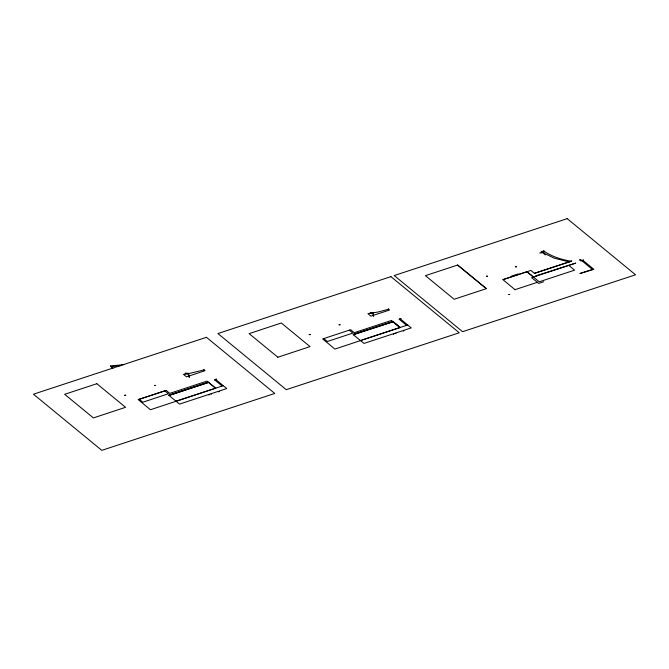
<?xml version="1.0" encoding="UTF-8"?>
<svg xmlns="http://www.w3.org/2000/svg" width="669" height="669" viewBox="0 0 669 669"><rect width="100%" height="100%" fill="white"/><g stroke="black" fill="none" stroke-linecap="round" stroke-linejoin="round"><path stroke-width="1" d="M222.133 386.021L214.766 379.975L215.861 379.616L216.212 378.779M401.015 318.385L400.664 319.222L399.569 319.581M592.734 269.666L581.838 260.718L582.933 260.358L583.284 259.53M457.604 265.058L425.409 275.645L454.142 299.252L486.338 288.665L457.596 265.016L486.33 288.615M571.318 261.219C561.634 259.723 551.992 256.679 543.88 251.042L541.706 251.753L542.91 252.556M511.308 276.205L518.141 273.947M138.257 399.619L166.196 390.395L169.767 393.372L207.022 381.113L215.635 388.296M166.196 390.395L138.232 399.594L150.416 409.746L215.669 388.196L215.585 387.46M502.979 279.65L526.955 271.731L539.222 281.8L574.579 270.167L568.784 265.401M277.852 357.238L310.04 346.609L281.298 323.002L249.119 333.639L277.844 357.196M534.347 273.287L571.602 261.035M571.744 261.153L534.489 273.404L530.918 270.427L502.946 279.625L515.13 289.786M214.724 379.783L215.819 379.423M399.184 319.113L400.279 318.753M215.109 380.251L216.204 379.892M400.121 327.476L392.762 321.429L353.098 334.475L393.104 321.705L400.129 327.517L334.876 349.076L322.692 338.915L350.665 329.717L354.227 332.694L391.482 320.443L400.104 327.626M353.441 334.751L393.104 321.756M582.181 260.994L583.276 260.634M176.006 401.241L223.229 385.662M353.449 334.801L360.466 340.563L361.076 340.362M362.046 339.994L407.689 324.983M543.68 281.733L538.654 283.388L531.638 277.618L575.708 263.126L535.71 275.887L536.045 276.172M592.441 269.423L579.923 273.537L593.829 269.306L582.933 260.358M515.138 289.627L537.358 282.318M388.513 309.237L378.077 312.005L367.925 313.677L370.927 316.144L389.492 310.04L388.463 308.777M185.087 374.155L183.457 374.347L186.467 376.814L205.023 370.71L204.053 369.907L188.432 373.67M124.024 364.588L110.536 365.993L112.944 368.443M545.252 254.922L543.261 252.706L539.699 253.007M544.374 253.3L543.161 251.787L540.962 252.079M120.654 365.684L110.594 366.512M569.152 261.93L554.057 258.109L543.504 252.957M349.277 330.152L352.864 333.087L327.308 341.524L323.721 338.614M164.817 390.83L168.404 393.765L142.848 402.203L139.261 399.284M544.006 253.258L541.99 251.168M533.427 277.033L526.955 271.731M406.593 325.343L399.234 319.297L400.33 318.937L411.226 327.894L403.407 330.461L403.875 330.846L402.972 331.138L402.504 330.762L395.563 333.045L396.031 333.43L394.735 333.313L393.339 333.772L393.807 334.157L392.502 334.048L363.995 343.423L360.466 340.563M215.861 379.616L226.758 388.564L218.947 391.131L219.415 391.516L218.512 391.817L218.044 391.432L211.095 393.715L211.563 394.1L210.275 393.982L208.87 394.451L209.338 394.835L208.042 394.718L179.535 404.101L168.638 395.145L208.302 382.099L215.669 388.196M110.536 365.993L112.099 367.273M370.743 312.515A23.9 19.276 -50.6 0 0 372.817 312.657L373.67 316.529M189.285 377.232L188.357 373.335L189.21 377.199M372.817 312.657L373.285 314.606M543.822 250.566L543.88 251.042M543.161 251.787L543.261 252.706M204.003 369.455L204.053 369.907M188.357 373.327A23.9 19.276 -50.6 0 1 185.263 373.034M188.457 374.247A19.602 15.805 -50.6 0 1 185.096 373.854M372.917 313.577A19.602 15.805 -50.6 0 1 369.556 313.184M124.727 395.262L125.722 395.262L124.727 395.262M154.614 385.436L155.609 385.428L154.614 385.436M309.195 334.592L310.19 334.584L309.195 334.592M339.074 324.758L340.069 324.758L339.074 324.758M486.597 276.238L487.592 276.238L486.597 276.238M515.373 266.772L516.368 266.772L515.373 266.772M508.833 294.502L509.828 294.502L508.892 294.444M206.445 337.31L33.45 394.208L101.797 450.354L274.792 393.447L206.445 337.31M390.905 276.64L217.91 333.538L286.257 389.676L459.252 332.777L390.905 276.64M567.203 218.646L394.208 275.553L462.555 331.69L635.55 274.792L567.203 218.646M96.846 383.722L64.65 394.309L93.384 417.916L125.58 407.321L96.846 383.722M580.533 259.463L579.438 259.823L580.759 260.918L581.854 260.559L580.533 259.463M208.636 382.384L168.981 395.471L208.644 382.425"/></g></svg>
